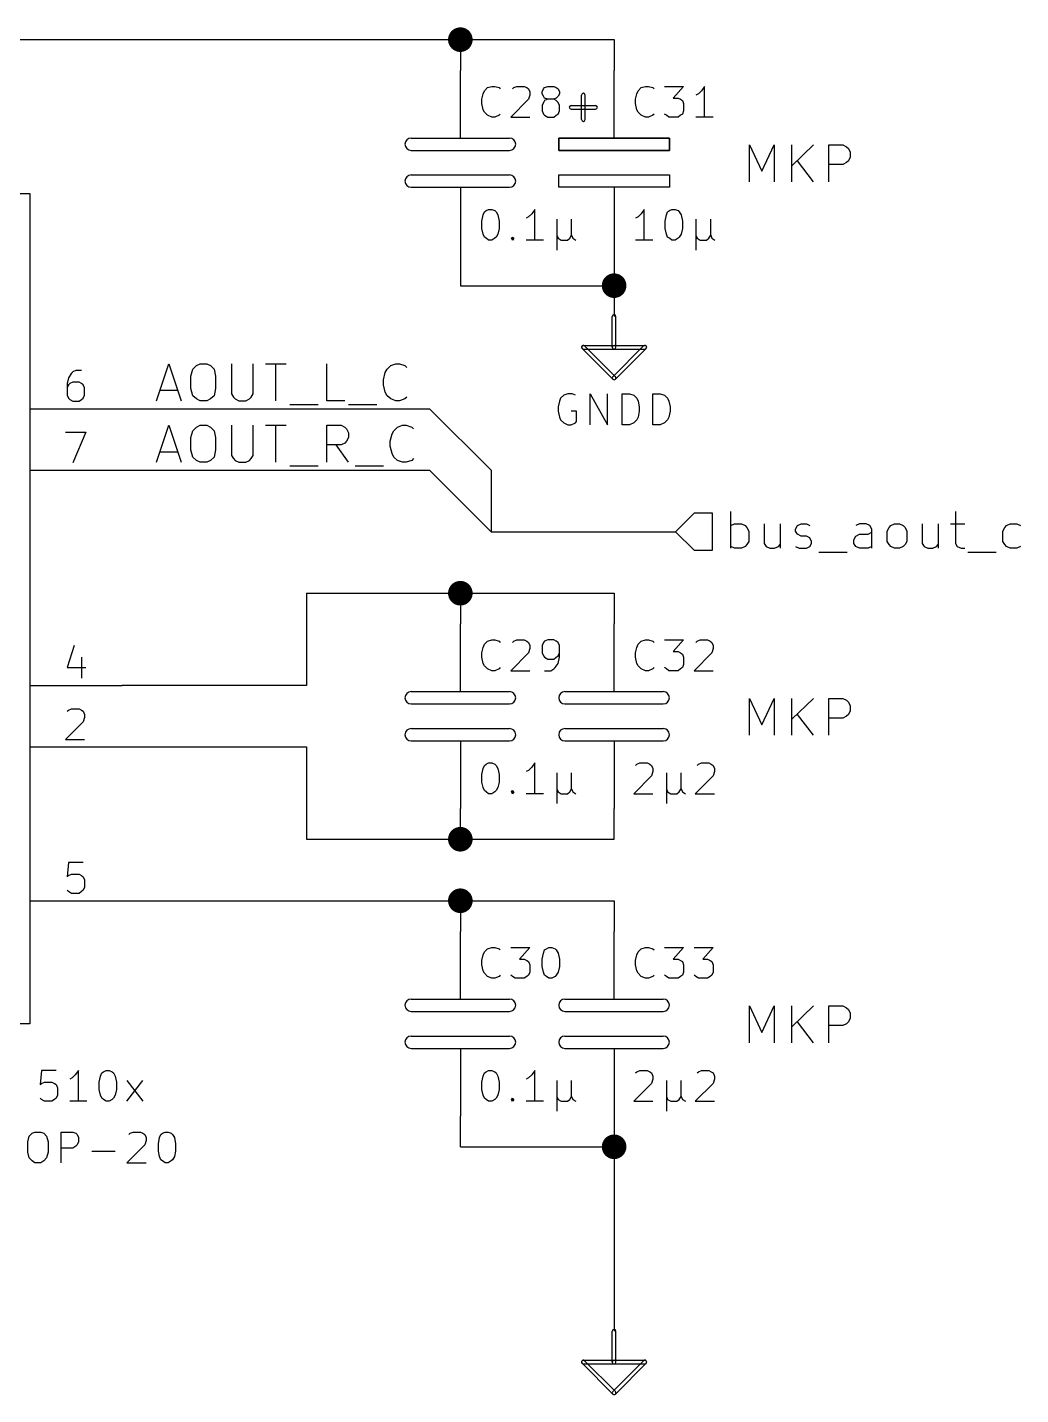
# Model space of a CAD drawing. Extents: x 10 to 287, y -200 to -10.
# Drawn here: x 101.5 to 142.5, y -133.4 to -77 of the extents above; entities that cross this region are included whole.
import ezdxf

# ---------------------------------------------------------------- set-up
doc = ezdxf.new("R2010")
doc.units = 0
doc.header["$MEASUREMENT"] = 0
doc.layers.add('BLACK', color=7, linetype='CONTINUOUS')
doc.layers.add('WHITE', color=7, linetype='CONTINUOUS')

msp = doc.modelspace()

# ---------------------------------------------------------------- linework, layer by layer
at = {"layer": 'Black'}
for p, q in [((93.98, -77.47), (125.73, -77.47)), ((119.38, -77.47), (119.38, -78.74)), ((125.73, -77.47), (125.73, -78.74)), ((119.38, -81.534), (119.38, -78.74)), ((125.73, -81.534), (125.73, -78.74)), ((124.384, -80.772), (124.384, -79.756)), ((124.536, -80.772), (124.536, -79.756)), ((123.952, -80.1878), (124.968, -80.1878)), ((123.952, -80.3402), (124.968, -80.3402)), ((117.348, -81.534), (121.412, -81.534)), ((123.444, -82.042), (123.444, -81.534)), ((123.444, -81.534), (123.444, -82.042)), ((128.016, -81.534), (123.444, -81.534)), ((123.444, -81.534), (128.016, -81.534)), ((128.016, -81.534), (128.016, -82.042)), ((128.016, -82.042), (128.016, -81.534)), ((131.318, -83.3374), (131.318, -81.8134)), ((131.318, -81.8134), (131.826, -82.9056)), ((131.826, -82.9056), (132.334, -81.8134)), ((132.334, -81.8134), (132.334, -83.3374)), ((133.071, -83.3374), (133.071, -81.8134)), ((133.96, -81.8134), (133.071, -82.677)), ((134.595, -83.3374), (134.595, -81.8134)), ((134.595, -81.8134), (135.179, -81.8134)), ((135.179, -81.8134), (135.331, -81.8896)), ((117.348, -82.042), (121.412, -82.042)), ((123.444, -82.042), (128.016, -82.042)), ((128.016, -82.042), (123.444, -82.042)), ((135.331, -81.8896), (135.407, -81.9658)), ((135.407, -81.9658), (135.484, -82.1182)), ((135.484, -82.3214), (135.407, -82.4738)), ((135.484, -82.1182), (135.484, -82.3214)), ((133.96, -83.3374), (133.299, -82.4738)), ((135.179, -82.6262), (134.595, -82.6262)), ((135.331, -82.55), (135.179, -82.6262)), ((135.407, -82.4738), (135.331, -82.55)), ((117.348, -83.058), (121.412, -83.058)), ((117.348, -83.566), (121.412, -83.566)), ((119.38, -83.566), (119.38, -86.36)), ((123.444, -83.566), (123.444, -83.058)), ((123.444, -83.058), (128.016, -83.058)), ((128.016, -83.566), (123.444, -83.566)), ((125.73, -83.566), (125.73, -86.36)), ((128.016, -83.058), (128.016, -83.566)), ((73.66, -83.82), (101.6, -83.82)), ((101.6, -83.82), (101.6, -118.11)), ((120.32, -84.709), (120.371, -84.582)), ((120.371, -84.582), (120.447, -84.5312)), ((120.447, -84.5312), (120.548, -84.4804)), ((120.548, -84.4804), (120.675, -84.4804)), ((120.675, -84.4804), (120.802, -84.5312)), ((120.802, -84.5312), (120.853, -84.582)), ((120.853, -84.582), (120.929, -84.709)), ((122.326, -84.6582), (122.199, -84.7852)), ((122.453, -84.4804), (122.326, -84.6582)), ((122.453, -85.7504), (122.453, -84.4804)), ((126.848, -84.6582), (126.721, -84.7852)), ((126.975, -84.4804), (126.848, -84.6582)), ((126.975, -85.7504), (126.975, -84.4804)), ((127.889, -84.709), (127.94, -84.582)), ((127.94, -84.582), (128.016, -84.5312)), ((128.016, -84.5312), (128.118, -84.4804)), ((128.118, -84.4804), (128.245, -84.4804)), ((128.245, -84.4804), (128.372, -84.5312)), ((128.372, -84.5312), (128.422, -84.582)), ((128.422, -84.582), (128.499, -84.709)), ((120.269, -84.963), (120.32, -84.709)), ((120.269, -85.2678), (120.269, -84.963)), ((120.929, -84.709), (120.98, -84.963)), ((120.98, -84.963), (120.98, -85.2678)), ((122.199, -84.7852), (122.098, -84.836)), ((123.368, -84.8868), (123.368, -86.1568)), ((123.977, -85.5472), (123.977, -84.8868)), ((126.721, -84.7852), (126.619, -84.836)), ((127.838, -84.963), (127.889, -84.709)), ((127.838, -85.2678), (127.838, -84.963)), ((128.499, -84.709), (128.549, -84.963)), ((128.549, -84.963), (128.549, -85.2678)), ((129.108, -84.8868), (129.108, -86.1568)), ((129.718, -85.5472), (129.718, -84.8868)), ((120.32, -85.4964), (120.269, -85.2678)), ((120.371, -85.6234), (120.32, -85.4964)), ((120.447, -85.6742), (120.371, -85.6234)), ((120.548, -85.7504), (120.447, -85.6742)), ((120.675, -85.7504), (120.548, -85.7504)), ((120.802, -85.6742), (120.675, -85.7504)), ((120.853, -85.6234), (120.802, -85.6742)), ((120.929, -85.4964), (120.853, -85.6234)), ((120.98, -85.2678), (120.929, -85.4964)), ((121.488, -85.6742), (121.539, -85.6234)), ((121.539, -85.7504), (121.488, -85.6742)), ((121.539, -85.6234), (121.59, -85.6742)), ((121.539, -85.6234), (121.539, -85.7504)), ((121.59, -85.6742), (121.539, -85.7504)), ((122.809, -85.7504), (122.098, -85.7504)), ((123.368, -85.5472), (123.419, -85.6742)), ((123.419, -85.6742), (123.546, -85.7504)), ((123.546, -85.7504), (123.8, -85.7504)), ((123.8, -85.7504), (123.901, -85.6742)), ((123.901, -85.6742), (123.977, -85.5472)), ((123.977, -85.5472), (124.028, -85.6742)), ((124.028, -85.6742), (124.155, -85.7504)), ((127.33, -85.7504), (126.619, -85.7504)), ((127.889, -85.4964), (127.838, -85.2678)), ((127.94, -85.6234), (127.889, -85.4964)), ((128.016, -85.6742), (127.94, -85.6234)), ((128.118, -85.7504), (128.016, -85.6742)), ((128.245, -85.7504), (128.118, -85.7504)), ((128.372, -85.6742), (128.245, -85.7504)), ((128.422, -85.6234), (128.372, -85.6742)), ((128.499, -85.4964), (128.422, -85.6234)), ((128.549, -85.2678), (128.499, -85.4964)), ((129.108, -85.5472), (129.159, -85.6742)), ((129.159, -85.6742), (129.286, -85.7504)), ((129.286, -85.7504), (129.54, -85.7504)), ((129.54, -85.7504), (129.642, -85.6742)), ((129.642, -85.6742), (129.718, -85.5472)), ((129.718, -85.5472), (129.769, -85.6742)), ((129.769, -85.6742), (129.896, -85.7504)), ((119.38, -86.36), (119.38, -87.63)), ((125.73, -86.36), (125.73, -88.9)), ((119.38, -87.63), (125.73, -87.63)), ((125.654, -90.17), (125.654, -88.9)), ((125.806, -90.17), (125.806, -88.9)), ((125.679, -91.4908), (124.409, -90.2208)), ((124.46, -90.0938), (125.73, -90.0938)), ((124.46, -90.2462), (125.73, -90.2462)), ((125.781, -91.3892), (124.511, -90.1192)), ((126.949, -90.1192), (125.679, -91.3892)), ((125.73, -90.0938), (127, -90.0938)), ((125.73, -90.2462), (127, -90.2462)), ((127.051, -90.2208), (125.781, -91.4908)), ((103.2, -91.44), (103.149, -91.6686)), ((103.327, -91.2368), (103.2, -91.44)), ((103.378, -91.186), (103.327, -91.2368)), ((103.505, -91.1352), (103.378, -91.186)), ((103.734, -91.1352), (103.505, -91.1352)), ((103.149, -91.6686), (103.149, -92.1512)), ((103.2, -91.7194), (103.149, -91.8464)), ((103.251, -91.6686), (103.2, -91.7194)), ((103.378, -91.6178), (103.251, -91.6686)), ((103.632, -91.6178), (103.378, -91.6178)), ((103.734, -91.6686), (103.632, -91.6178)), ((103.81, -91.7194), (103.734, -91.6686)), ((103.861, -91.8464), (103.81, -91.7194)), ((103.861, -92.1512), (103.861, -91.8464)), ((103.149, -92.1512), (103.2, -92.2782)), ((103.2, -92.2782), (103.251, -92.329)), ((103.251, -92.329), (103.378, -92.4052)), ((103.378, -92.4052), (103.632, -92.4052)), ((103.632, -92.4052), (103.734, -92.329)), ((103.734, -92.329), (103.81, -92.2782)), ((103.81, -92.2782), (103.861, -92.1512)), ((123.469, -92.4052), (123.419, -92.6338)), ((123.52, -92.2782), (123.469, -92.4052)), ((123.647, -92.1512), (123.52, -92.2782)), ((123.825, -92.1004), (123.647, -92.1512)), ((124.003, -92.1004), (123.825, -92.1004)), ((124.13, -92.1512), (124.003, -92.1004)), ((124.739, -93.3704), (124.739, -92.1004)), ((124.739, -92.1004), (125.451, -93.3704)), ((125.451, -93.3704), (125.451, -92.1004)), ((126.06, -93.3704), (126.06, -92.1004)), ((126.06, -92.1004), (126.365, -92.1004)), ((126.365, -92.1004), (126.543, -92.1512)), ((126.543, -92.1512), (126.67, -92.2782)), ((126.67, -92.2782), (126.721, -92.4052)), ((126.721, -92.4052), (126.771, -92.6338)), ((127.33, -93.3704), (127.33, -92.1004)), ((127.33, -92.1004), (127.635, -92.1004)), ((127.635, -92.1004), (127.813, -92.1512)), ((127.813, -92.1512), (127.94, -92.2782)), ((127.94, -92.2782), (127.991, -92.4052)), ((127.991, -92.4052), (128.041, -92.6338)), ((101.6, -92.71), (105.41, -92.71)), ((105.41, -92.71), (118.11, -92.71)), ((118.11, -92.71), (120.65, -95.25)), ((123.419, -92.6338), (123.419, -92.8116)), ((123.419, -92.8116), (123.469, -93.0656)), ((123.469, -93.0656), (123.52, -93.1672)), ((124.181, -92.8116), (123.952, -92.8116)), ((124.181, -93.2434), (124.181, -92.8116)), ((126.721, -93.0656), (126.67, -93.1672)), ((126.771, -92.8116), (126.721, -93.0656)), ((126.771, -92.6338), (126.771, -92.8116)), ((127.991, -93.0656), (127.94, -93.1672)), ((128.041, -92.8116), (127.991, -93.0656)), ((128.041, -92.6338), (128.041, -92.8116)), ((103.073, -93.6752), (103.911, -93.6752)), ((103.911, -93.6752), (103.378, -94.9452)), ((123.52, -93.1672), (123.647, -93.2942)), ((123.647, -93.2942), (123.825, -93.3704)), ((123.825, -93.3704), (123.952, -93.3704)), ((123.952, -93.3704), (124.13, -93.2942)), ((124.13, -93.2942), (124.181, -93.2434)), ((126.365, -93.3704), (126.06, -93.3704)), ((126.543, -93.2942), (126.365, -93.3704)), ((126.67, -93.1672), (126.543, -93.2942)), ((127.635, -93.3704), (127.33, -93.3704)), ((127.813, -93.2942), (127.635, -93.3704)), ((127.94, -93.1672), (127.813, -93.2942)), ((101.6, -95.25), (105.41, -95.25)), ((105.41, -95.25), (118.11, -95.25)), ((118.11, -95.25), (120.65, -97.79)), ((120.65, -95.25), (120.65, -97.79)), ((129.032, -97.028), (128.27, -97.79)), ((129.794, -97.028), (129.032, -97.028)), ((129.794, -98.552), (129.794, -97.028)), ((130.556, -98.4758), (130.556, -96.9518)), ((139.827, -96.9518), (139.827, -98.2726)), ((130.556, -97.536), (130.708, -97.4598)), ((130.708, -97.4598), (130.988, -97.4598)), ((130.988, -97.4598), (131.14, -97.536)), ((131.14, -97.536), (131.216, -97.6122)), ((131.216, -97.6122), (131.293, -97.7646)), ((131.928, -97.4598), (131.928, -98.2726)), ((132.588, -97.4598), (132.588, -98.4758)), ((133.223, -97.6884), (133.299, -97.536)), ((133.299, -97.536), (133.452, -97.4598)), ((133.452, -97.4598), (133.68, -97.4598)), ((133.68, -97.4598), (133.807, -97.536)), ((135.865, -97.4598), (135.712, -97.536)), ((136.144, -97.4598), (135.865, -97.4598)), ((136.296, -97.536), (136.144, -97.4598)), ((136.373, -97.6884), (136.296, -97.536)), ((137.008, -97.7646), (137.084, -97.6122)), ((137.084, -97.6122), (137.16, -97.536)), ((137.16, -97.536), (137.312, -97.4598)), ((137.312, -97.4598), (137.516, -97.4598)), ((137.516, -97.4598), (137.668, -97.536)), ((137.668, -97.536), (137.744, -97.6122)), ((137.744, -97.6122), (137.82, -97.7646)), ((138.455, -97.4598), (138.455, -98.2726)), ((139.116, -97.4598), (139.116, -98.4758)), ((139.624, -97.4598), (140.208, -97.4598)), ((141.783, -97.7646), (141.859, -97.6122)), ((141.859, -97.6122), (141.935, -97.536)), ((141.935, -97.536), (142.088, -97.4598)), ((142.088, -97.4598), (142.367, -97.4598)), ((142.367, -97.4598), (142.519, -97.536)), ((120.65, -97.79), (128.27, -97.79)), ((128.27, -97.79), (129.032, -98.552)), ((131.293, -98.1964), (131.216, -98.3234)), ((131.293, -97.7646), (131.293, -98.1964)), ((133.223, -97.7646), (133.223, -97.6884)), ((133.299, -97.8916), (133.223, -97.7646)), ((133.452, -97.9678), (133.299, -97.8916)), ((133.68, -97.9678), (133.452, -97.9678)), ((133.807, -98.044), (133.68, -97.9678)), ((133.883, -98.1964), (133.807, -98.044)), ((133.883, -98.2726), (133.883, -98.1964)), ((135.636, -98.1202), (135.712, -97.9678)), ((135.636, -98.2726), (135.636, -98.1202)), ((135.712, -97.9678), (135.865, -97.8916)), ((135.865, -97.8916), (136.22, -97.8916)), ((136.22, -97.8916), (136.373, -97.8154)), ((136.373, -98.4758), (136.373, -97.6884)), ((137.008, -98.1964), (137.008, -97.7646)), ((137.084, -98.3234), (137.008, -98.1964)), ((137.82, -98.1964), (137.744, -98.3234)), ((137.82, -97.7646), (137.82, -98.1964)), ((141.783, -98.1964), (141.783, -97.7646)), ((141.859, -98.3234), (141.783, -98.1964)), ((129.032, -98.552), (129.794, -98.552)), ((130.708, -98.4758), (130.556, -98.3996)), ((130.988, -98.4758), (130.708, -98.4758)), ((131.14, -98.3996), (130.988, -98.4758)), ((131.216, -98.3234), (131.14, -98.3996)), ((131.928, -98.2726), (132.004, -98.3996)), ((132.004, -98.3996), (132.156, -98.4758)), ((132.156, -98.4758), (132.359, -98.4758)), ((132.359, -98.4758), (132.512, -98.3996)), ((132.512, -98.3996), (132.588, -98.3234)), ((133.223, -98.3996), (133.375, -98.4758)), ((133.375, -98.4758), (133.68, -98.4758)), ((133.68, -98.4758), (133.807, -98.3996)), ((133.807, -98.3996), (133.883, -98.2726)), ((134.188, -98.6282), (135.357, -98.6282)), ((135.712, -98.3996), (135.636, -98.2726)), ((135.865, -98.4758), (135.712, -98.3996)), ((136.22, -98.4758), (135.865, -98.4758)), ((136.373, -98.3996), (136.22, -98.4758)), ((137.16, -98.3996), (137.084, -98.3234)), ((137.312, -98.4758), (137.16, -98.3996)), ((137.516, -98.4758), (137.312, -98.4758)), ((137.668, -98.3996), (137.516, -98.4758)), ((137.744, -98.3234), (137.668, -98.3996)), ((138.455, -98.2726), (138.532, -98.3996)), ((138.532, -98.3996), (138.684, -98.4758)), ((138.684, -98.4758), (138.887, -98.4758)), ((138.887, -98.4758), (139.04, -98.3996)), ((139.04, -98.3996), (139.116, -98.3234)), ((139.827, -98.2726), (139.903, -98.3996)), ((139.903, -98.3996), (140.056, -98.4758)), ((140.056, -98.4758), (140.208, -98.4758)), ((140.335, -98.6282), (141.503, -98.6282)), ((141.935, -98.3996), (141.859, -98.3234)), ((142.088, -98.4758), (141.935, -98.3996)), ((142.367, -98.4758), (142.088, -98.4758)), ((142.519, -98.3996), (142.367, -98.4758)), ((113.03, -100.33), (113.03, -104.14)), ((113.03, -100.33), (125.73, -100.33)), ((119.38, -100.33), (119.38, -101.6)), ((125.73, -100.33), (125.73, -101.6)), ((119.38, -104.394), (119.38, -101.6)), ((125.73, -104.394), (125.73, -101.6)), ((103.429, -102.489), (103.149, -103.403)), ((103.734, -102.972), (103.734, -103.835)), ((103.149, -103.403), (103.911, -103.403)), ((101.6, -104.14), (105.41, -104.14)), ((113.03, -104.14), (105.41, -104.14)), ((117.348, -104.394), (121.412, -104.394)), ((123.698, -104.394), (127.762, -104.394)), ((117.348, -104.902), (121.412, -104.902)), ((123.698, -104.902), (127.762, -104.902)), ((131.318, -106.197), (131.318, -104.673)), ((131.318, -104.673), (131.826, -105.766)), ((131.826, -105.766), (132.334, -104.673)), ((132.334, -104.673), (132.334, -106.197)), ((133.071, -106.197), (133.071, -104.673)), ((133.96, -104.673), (133.071, -105.537)), ((134.595, -106.197), (134.595, -104.673)), ((134.595, -104.673), (135.179, -104.673)), ((135.179, -104.673), (135.331, -104.75)), ((135.331, -104.75), (135.407, -104.826)), ((135.407, -104.826), (135.484, -104.978)), ((135.484, -104.978), (135.484, -105.181)), ((103.149, -105.207), (103.2, -105.156)), ((103.2, -105.156), (103.327, -105.105)), ((103.327, -105.105), (103.632, -105.105)), ((103.632, -105.105), (103.734, -105.156)), ((103.734, -105.156), (103.81, -105.207)), ((103.81, -105.207), (103.861, -105.334)), ((103.861, -105.461), (103.81, -105.639)), ((103.861, -105.334), (103.861, -105.461)), ((133.96, -106.197), (133.299, -105.334)), ((135.179, -105.486), (134.595, -105.486)), ((135.331, -105.41), (135.179, -105.486)), ((135.407, -105.334), (135.331, -105.41)), ((135.484, -105.181), (135.407, -105.334)), ((103.81, -105.639), (103.073, -106.375)), ((117.348, -105.918), (121.412, -105.918)), ((123.698, -105.918), (127.762, -105.918)), ((101.6, -106.68), (105.41, -106.68)), ((103.073, -106.375), (103.861, -106.375)), ((105.41, -106.68), (113.03, -106.68)), ((113.03, -106.68), (113.03, -110.49)), ((117.348, -106.426), (121.412, -106.426)), ((119.38, -106.426), (119.38, -109.22)), ((123.698, -106.426), (127.762, -106.426)), ((125.73, -106.426), (125.73, -109.22)), ((120.269, -107.823), (120.32, -107.569)), ((120.269, -108.128), (120.269, -107.823)), ((120.32, -107.569), (120.371, -107.442)), ((120.371, -107.442), (120.447, -107.391)), ((120.447, -107.391), (120.548, -107.34)), ((120.548, -107.34), (120.675, -107.34)), ((120.675, -107.34), (120.802, -107.391)), ((120.802, -107.391), (120.853, -107.442)), ((120.853, -107.442), (120.929, -107.569)), ((120.929, -107.569), (120.98, -107.823)), ((120.98, -107.823), (120.98, -108.128)), ((122.199, -107.645), (122.098, -107.696)), ((122.326, -107.518), (122.199, -107.645)), ((122.453, -107.34), (122.326, -107.518)), ((122.453, -108.61), (122.453, -107.34)), ((123.368, -107.747), (123.368, -109.017)), ((123.977, -108.407), (123.977, -107.747)), ((126.619, -107.442), (126.67, -107.391)), ((126.67, -107.391), (126.797, -107.34)), ((126.797, -107.34), (127.102, -107.34)), ((127.102, -107.34), (127.203, -107.391)), ((127.203, -107.391), (127.279, -107.442)), ((127.279, -107.442), (127.33, -107.569)), ((127.33, -107.696), (127.279, -107.874)), ((127.33, -107.569), (127.33, -107.696)), ((127.889, -107.747), (127.889, -109.017)), ((128.499, -108.407), (128.499, -107.747)), ((129.159, -107.442), (129.21, -107.391)), ((129.21, -107.391), (129.337, -107.34)), ((129.337, -107.34), (129.642, -107.34)), ((129.642, -107.34), (129.743, -107.391)), ((129.743, -107.391), (129.819, -107.442)), ((129.819, -107.442), (129.87, -107.569)), ((129.87, -107.696), (129.819, -107.874)), ((129.87, -107.569), (129.87, -107.696)), ((120.32, -108.356), (120.269, -108.128)), ((120.371, -108.483), (120.32, -108.356)), ((120.929, -108.356), (120.853, -108.483)), ((120.98, -108.128), (120.929, -108.356)), ((123.368, -108.407), (123.419, -108.534)), ((123.901, -108.534), (123.977, -108.407)), ((123.977, -108.407), (124.028, -108.534)), ((127.279, -107.874), (126.543, -108.61)), ((127.889, -108.407), (127.94, -108.534)), ((128.422, -108.534), (128.499, -108.407)), ((128.499, -108.407), (128.549, -108.534)), ((129.819, -107.874), (129.083, -108.61)), ((120.447, -108.534), (120.371, -108.483)), ((120.548, -108.61), (120.447, -108.534)), ((120.675, -108.61), (120.548, -108.61)), ((120.802, -108.534), (120.675, -108.61)), ((120.853, -108.483), (120.802, -108.534)), ((121.488, -108.534), (121.539, -108.483)), ((121.539, -108.61), (121.488, -108.534)), ((121.539, -108.483), (121.59, -108.534)), ((121.539, -108.483), (121.539, -108.61)), ((121.59, -108.534), (121.539, -108.61)), ((122.809, -108.61), (122.098, -108.61)), ((123.419, -108.534), (123.546, -108.61)), ((123.546, -108.61), (123.8, -108.61)), ((123.8, -108.61), (123.901, -108.534)), ((124.028, -108.534), (124.155, -108.61)), ((126.543, -108.61), (127.33, -108.61)), ((127.94, -108.534), (128.067, -108.61)), ((128.067, -108.61), (128.321, -108.61)), ((128.321, -108.61), (128.422, -108.534)), ((128.549, -108.534), (128.676, -108.61)), ((129.083, -108.61), (129.87, -108.61)), ((119.38, -110.49), (119.38, -109.22)), ((125.73, -110.49), (125.73, -109.22)), ((113.03, -110.49), (125.73, -110.49)), ((103.2, -111.455), (103.149, -112.039)), ((103.81, -111.455), (103.2, -111.455)), ((103.149, -112.039), (103.2, -111.989)), ((103.2, -111.989), (103.327, -111.938)), ((103.327, -111.938), (103.632, -111.938)), ((103.632, -111.938), (103.734, -111.989)), ((103.734, -111.989), (103.81, -112.039)), ((103.81, -112.039), (103.861, -112.166)), ((103.861, -112.166), (103.861, -112.471)), ((103.2, -112.649), (103.149, -112.598)), ((103.327, -112.725), (103.2, -112.649)), ((103.632, -112.725), (103.327, -112.725)), ((103.734, -112.649), (103.632, -112.725)), ((103.81, -112.598), (103.734, -112.649)), ((103.861, -112.471), (103.81, -112.598)), ((101.6, -113.03), (105.41, -113.03)), ((105.41, -113.03), (125.73, -113.03)), ((119.38, -113.03), (119.38, -114.3)), ((125.73, -113.03), (125.73, -114.3)), ((119.38, -117.094), (119.38, -114.3)), ((125.73, -117.094), (125.73, -114.3)), ((117.348, -117.094), (121.412, -117.094)), ((123.698, -117.094), (127.762, -117.094)), ((131.318, -118.897), (131.318, -117.373)), ((131.318, -117.373), (131.826, -118.466)), ((131.826, -118.466), (132.334, -117.373)), ((132.334, -117.373), (132.334, -118.897)), ((133.071, -118.897), (133.071, -117.373)), ((133.96, -117.373), (133.071, -118.237)), ((134.595, -118.897), (134.595, -117.373)), ((134.595, -117.373), (135.179, -117.373)), ((135.179, -117.373), (135.331, -117.45)), ((117.348, -117.602), (121.412, -117.602)), ((123.698, -117.602), (127.762, -117.602)), ((135.331, -117.45), (135.407, -117.526)), ((135.407, -117.526), (135.484, -117.678)), ((135.484, -117.881), (135.407, -118.034)), ((135.484, -117.678), (135.484, -117.881)), ((101.6, -118.11), (73.66, -118.11)), ((133.96, -118.897), (133.299, -118.034)), ((135.179, -118.186), (134.595, -118.186)), ((135.331, -118.11), (135.179, -118.186)), ((135.407, -118.034), (135.331, -118.11)), ((117.348, -118.618), (121.412, -118.618)), ((117.348, -119.126), (121.412, -119.126)), ((119.38, -119.126), (119.38, -121.92)), ((123.698, -118.618), (127.762, -118.618)), ((123.698, -119.126), (127.762, -119.126)), ((125.73, -119.126), (125.73, -121.92)), ((102.083, -120.04), (102.032, -120.625)), ((102.692, -120.04), (102.083, -120.04)), ((103.48, -120.218), (103.353, -120.345)), ((103.607, -120.04), (103.48, -120.218)), ((103.607, -121.31), (103.607, -120.04)), ((104.521, -120.269), (104.572, -120.142)), ((104.572, -120.142), (104.648, -120.091)), ((104.648, -120.091), (104.75, -120.04)), ((104.75, -120.04), (104.877, -120.04)), ((104.877, -120.04), (105.004, -120.091)), ((105.004, -120.091), (105.054, -120.142)), ((105.054, -120.142), (105.131, -120.269)), ((120.32, -120.269), (120.371, -120.142)), ((120.371, -120.142), (120.447, -120.091)), ((120.447, -120.091), (120.548, -120.04)), ((120.548, -120.04), (120.675, -120.04)), ((120.675, -120.04), (120.802, -120.091)), ((120.802, -120.091), (120.853, -120.142)), ((120.853, -120.142), (120.929, -120.269)), ((122.326, -120.218), (122.199, -120.345)), ((122.453, -120.04), (122.326, -120.218)), ((122.453, -121.31), (122.453, -120.04)), ((126.619, -120.142), (126.67, -120.091)), ((126.67, -120.091), (126.797, -120.04)), ((126.797, -120.04), (127.102, -120.04)), ((127.102, -120.04), (127.203, -120.091)), ((127.203, -120.091), (127.279, -120.142)), ((127.279, -120.142), (127.33, -120.269)), ((129.159, -120.142), (129.21, -120.091)), ((129.21, -120.091), (129.337, -120.04)), ((129.337, -120.04), (129.642, -120.04)), ((129.642, -120.04), (129.743, -120.091)), ((129.743, -120.091), (129.819, -120.142)), ((129.819, -120.142), (129.87, -120.269)), ((102.032, -120.625), (102.083, -120.574)), ((102.083, -120.574), (102.21, -120.523)), ((102.21, -120.523), (102.514, -120.523)), ((102.514, -120.523), (102.616, -120.574)), ((102.616, -120.574), (102.692, -120.625)), ((102.692, -120.625), (102.743, -120.752)), ((102.743, -120.752), (102.743, -121.056)), ((103.353, -120.345), (103.251, -120.396)), ((104.47, -120.523), (104.521, -120.269)), ((104.47, -120.828), (104.47, -120.523)), ((104.521, -121.056), (104.47, -120.828)), ((105.131, -120.269), (105.181, -120.523)), ((105.181, -120.828), (105.131, -121.056)), ((105.181, -120.523), (105.181, -120.828)), ((105.613, -121.31), (106.274, -120.447)), ((105.613, -120.447), (106.274, -121.31)), ((120.269, -120.523), (120.32, -120.269)), ((120.269, -120.828), (120.269, -120.523)), ((120.32, -121.056), (120.269, -120.828)), ((120.929, -120.269), (120.98, -120.523)), ((120.98, -120.828), (120.929, -121.056)), ((120.98, -120.523), (120.98, -120.828)), ((122.199, -120.345), (122.098, -120.396)), ((123.368, -120.447), (123.368, -121.717)), ((123.977, -121.107), (123.977, -120.447)), ((127.279, -120.574), (126.543, -121.31)), ((127.33, -120.396), (127.279, -120.574)), ((127.33, -120.269), (127.33, -120.396)), ((127.889, -120.447), (127.889, -121.717)), ((128.499, -121.107), (128.499, -120.447)), ((129.819, -120.574), (129.083, -121.31)), ((129.87, -120.396), (129.819, -120.574)), ((129.87, -120.269), (129.87, -120.396)), ((102.083, -121.234), (102.032, -121.183)), ((102.21, -121.31), (102.083, -121.234)), ((102.514, -121.31), (102.21, -121.31)), ((102.616, -121.234), (102.514, -121.31)), ((102.692, -121.183), (102.616, -121.234)), ((102.743, -121.056), (102.692, -121.183)), ((103.962, -121.31), (103.251, -121.31)), ((104.572, -121.183), (104.521, -121.056)), ((104.648, -121.234), (104.572, -121.183)), ((104.75, -121.31), (104.648, -121.234)), ((104.877, -121.31), (104.75, -121.31)), ((105.004, -121.234), (104.877, -121.31)), ((105.054, -121.183), (105.004, -121.234)), ((105.131, -121.056), (105.054, -121.183)), ((120.371, -121.183), (120.32, -121.056)), ((120.447, -121.234), (120.371, -121.183)), ((120.548, -121.31), (120.447, -121.234)), ((120.675, -121.31), (120.548, -121.31)), ((120.802, -121.234), (120.675, -121.31)), ((120.853, -121.183), (120.802, -121.234)), ((120.929, -121.056), (120.853, -121.183)), ((121.488, -121.234), (121.539, -121.183)), ((121.539, -121.31), (121.488, -121.234)), ((121.539, -121.183), (121.59, -121.234)), ((121.539, -121.183), (121.539, -121.31)), ((121.59, -121.234), (121.539, -121.31)), ((122.809, -121.31), (122.098, -121.31)), ((123.368, -121.107), (123.419, -121.234)), ((123.419, -121.234), (123.546, -121.31)), ((123.546, -121.31), (123.8, -121.31)), ((123.8, -121.31), (123.901, -121.234)), ((123.901, -121.234), (123.977, -121.107)), ((123.977, -121.107), (124.028, -121.234)), ((124.028, -121.234), (124.155, -121.31)), ((126.543, -121.31), (127.33, -121.31)), ((127.889, -121.107), (127.94, -121.234)), ((127.94, -121.234), (128.067, -121.31)), ((128.067, -121.31), (128.321, -121.31)), ((128.321, -121.31), (128.422, -121.234)), ((128.422, -121.234), (128.499, -121.107)), ((128.499, -121.107), (128.549, -121.234)), ((128.549, -121.234), (128.676, -121.31)), ((129.083, -121.31), (129.87, -121.31)), ((119.38, -123.19), (119.38, -121.92)), ((125.73, -121.92), (125.73, -130.81)), ((101.524, -122.987), (101.575, -122.758)), ((101.524, -123.419), (101.524, -122.987)), ((101.575, -122.758), (101.702, -122.631)), ((101.702, -122.631), (101.803, -122.58)), ((101.803, -122.58), (102.057, -122.58)), ((102.057, -122.58), (102.184, -122.631)), ((102.184, -122.631), (102.286, -122.758)), ((102.286, -122.758), (102.362, -122.987)), ((102.362, -122.987), (102.362, -123.419)), ((102.895, -123.85), (102.895, -122.58)), ((102.895, -122.58), (103.378, -122.58)), ((103.378, -122.58), (103.505, -122.631)), ((103.505, -122.631), (103.556, -122.682)), ((103.556, -122.682), (103.607, -122.809)), ((103.607, -122.987), (103.556, -123.114)), ((103.607, -122.809), (103.607, -122.987)), ((105.689, -122.682), (105.74, -122.631)), ((105.74, -122.631), (105.867, -122.58)), ((105.867, -122.58), (106.172, -122.58)), ((106.172, -122.58), (106.274, -122.631)), ((106.274, -122.631), (106.35, -122.682)), ((106.35, -122.682), (106.401, -122.809)), ((106.401, -122.936), (106.35, -123.114)), ((106.401, -122.809), (106.401, -122.936)), ((106.909, -123.063), (106.959, -122.809)), ((106.909, -123.368), (106.909, -123.063)), ((106.959, -122.809), (107.01, -122.682)), ((107.01, -122.682), (107.086, -122.631)), ((107.086, -122.631), (107.188, -122.58)), ((107.188, -122.58), (107.315, -122.58)), ((107.315, -122.58), (107.442, -122.631)), ((107.442, -122.631), (107.493, -122.682)), ((107.493, -122.682), (107.569, -122.809)), ((107.569, -122.809), (107.62, -123.063)), ((107.62, -123.063), (107.62, -123.368)), ((101.575, -123.647), (101.524, -123.419)), ((101.702, -123.774), (101.575, -123.647)), ((102.286, -123.647), (102.184, -123.774)), ((102.362, -123.419), (102.286, -123.647)), ((103.378, -123.241), (102.895, -123.241)), ((103.505, -123.165), (103.378, -123.241)), ((103.556, -123.114), (103.505, -123.165)), ((104.165, -123.368), (105.131, -123.368)), ((106.35, -123.114), (105.613, -123.85)), ((106.959, -123.596), (106.909, -123.368)), ((107.01, -123.723), (106.959, -123.596)), ((107.569, -123.596), (107.493, -123.723)), ((107.62, -123.368), (107.569, -123.596)), ((119.38, -123.19), (125.73, -123.19)), ((101.803, -123.85), (101.702, -123.774)), ((102.057, -123.85), (101.803, -123.85)), ((102.184, -123.774), (102.057, -123.85)), ((105.613, -123.85), (106.401, -123.85)), ((107.086, -123.774), (107.01, -123.723)), ((107.188, -123.85), (107.086, -123.774)), ((107.315, -123.85), (107.188, -123.85)), ((107.442, -123.774), (107.315, -123.85)), ((107.493, -123.723), (107.442, -123.774)), ((125.654, -132.08), (125.654, -130.81)), ((125.806, -132.08), (125.806, -130.81)), ((124.46, -132.004), (125.73, -132.004)), ((125.781, -133.299), (124.511, -132.029)), ((126.949, -132.029), (125.679, -133.299)), ((125.73, -132.004), (127, -132.004)), ((125.679, -133.401), (124.409, -132.131)), ((124.46, -132.156), (125.73, -132.156)), ((125.73, -132.156), (127, -132.156)), ((127.051, -132.131), (125.781, -133.401))]:
    msp.add_line(p, q, dxfattribs=at)
at = {"layer": 'Black', "const_width": 0.508}
for points in [[(119.126, -77.47, 1), (119.634, -77.47, 1)], [(125.476, -87.63, 1), (125.984, -87.63, 1)], [(119.126, -100.33, 1), (119.634, -100.33, 1)], [(119.126, -110.49, 1), (119.634, -110.49, 1)], [(119.126, -113.03, 1), (119.634, -113.03, 1)], [(125.476, -123.19, 1), (125.984, -123.19, 1)]]:
    msp.add_lwpolyline(points, format="xyb", close=True, dxfattribs=at)
at = {"layer": 'Black'}
for centre, radius, start, end in [((124.46, -79.756), 0.0762, 360, 540), ((123.952, -80.264), 0.0762, 90, 270), ((124.968, -80.264), 0.0762, 270, 450), ((124.46, -80.772), 0.0762, 180, 360), ((117.348, -81.788), 0.254, 90, 270), ((121.412, -81.788), 0.254, 270, 450), ((117.348, -83.312), 0.254, 90, 270), ((121.412, -83.312), 0.254, 270, 450), ((125.73, -88.9), 0.0762, 360, 540), ((124.46, -90.17), 0.0762, 405, 585), ((124.46, -90.17), 0.0762, 90, 270), ((125.73, -90.17), 0.0762, 90, 270), ((125.73, -90.17), 0.0762, 180, 360), ((125.73, -90.17), 0.0762, 270, 450), ((127, -90.17), 0.0762, 315, 495), ((127, -90.17), 0.0762, 270, 450), ((125.73, -91.44), 0.0762, 495, 675), ((125.73, -91.44), 0.0762, 225, 405), ((117.348, -104.648), 0.254, 90, 270), ((121.412, -104.648), 0.254, 270, 450), ((123.698, -104.648), 0.254, 90, 270), ((127.762, -104.648), 0.254, 270, 450), ((117.348, -106.172), 0.254, 90, 270), ((121.412, -106.172), 0.254, 270, 450), ((123.698, -106.172), 0.254, 90, 270), ((127.762, -106.172), 0.254, 270, 450), ((117.348, -117.348), 0.254, 90, 270), ((121.412, -117.348), 0.254, 270, 450), ((123.698, -117.348), 0.254, 90, 270), ((127.762, -117.348), 0.254, 270, 450), ((117.348, -118.872), 0.254, 90, 270), ((121.412, -118.872), 0.254, 270, 450), ((123.698, -118.872), 0.254, 90, 270), ((127.762, -118.872), 0.254, 270, 450), ((125.73, -130.81), 0.0762, 360, 540), ((124.46, -132.08), 0.0762, 405, 585), ((124.46, -132.08), 0.0762, 90, 270), ((125.73, -132.08), 0.0762, 90, 270), ((125.73, -132.08), 0.0762, 180, 360), ((125.73, -132.08), 0.0762, 270, 450), ((127, -132.08), 0.0762, 315, 495), ((127, -132.08), 0.0762, 270, 450), ((125.73, -133.35), 0.0762, 495, 675), ((125.73, -133.35), 0.0762, 225, 405)]:
    msp.add_arc(centre, radius, start, end, dxfattribs=at)
at = {"layer": 'White'}
for p, q in [((120.32, -79.7052), (120.371, -79.5782)), ((120.371, -79.5782), (120.498, -79.4512)), ((120.498, -79.4512), (120.675, -79.4004)), ((120.675, -79.4004), (120.802, -79.4004)), ((120.802, -79.4004), (120.98, -79.4512)), ((120.98, -79.4512), (121.031, -79.502)), ((121.539, -79.502), (121.59, -79.4512)), ((121.59, -79.4512), (121.717, -79.4004)), ((121.717, -79.4004), (122.022, -79.4004)), ((122.022, -79.4004), (122.123, -79.4512)), ((122.123, -79.4512), (122.199, -79.502)), ((122.199, -79.502), (122.25, -79.629)), ((122.758, -79.629), (122.809, -79.502)), ((122.809, -79.502), (122.86, -79.4512)), ((122.86, -79.4512), (122.987, -79.4004)), ((122.987, -79.4004), (123.241, -79.4004)), ((123.241, -79.4004), (123.342, -79.4512)), ((123.342, -79.4512), (123.419, -79.502)), ((123.419, -79.502), (123.469, -79.629)), ((126.67, -79.7052), (126.721, -79.5782)), ((126.721, -79.5782), (126.848, -79.4512)), ((126.848, -79.4512), (127.025, -79.4004)), ((127.025, -79.4004), (127.152, -79.4004)), ((127.152, -79.4004), (127.33, -79.4512)), ((127.33, -79.4512), (127.381, -79.502)), ((127.813, -79.4004), (128.6, -79.4004)), ((128.6, -79.4004), (128.168, -79.883)), ((129.337, -79.5782), (129.21, -79.7052)), ((129.464, -79.4004), (129.337, -79.5782)), ((129.464, -80.6704), (129.464, -79.4004)), ((120.269, -79.9338), (120.32, -79.7052)), ((120.269, -80.1116), (120.269, -79.9338)), ((120.32, -80.3656), (120.269, -80.1116)), ((122.199, -79.9338), (121.463, -80.6704)), ((122.25, -79.756), (122.199, -79.9338)), ((122.25, -79.629), (122.25, -79.756)), ((122.758, -79.7052), (122.758, -79.629)), ((122.809, -79.8068), (122.758, -79.7052)), ((122.809, -80.0608), (122.758, -80.1878)), ((122.86, -79.883), (122.809, -79.8068)), ((122.86, -79.9846), (122.809, -80.0608)), ((122.987, -79.9338), (122.86, -79.883)), ((122.987, -79.9338), (122.86, -79.9846)), ((123.241, -79.9338), (122.987, -79.9338)), ((123.342, -79.883), (123.241, -79.9338)), ((123.342, -79.9846), (123.241, -79.9338)), ((123.419, -79.8068), (123.342, -79.883)), ((123.419, -80.0608), (123.342, -79.9846)), ((123.469, -79.7052), (123.419, -79.8068)), ((123.469, -80.1878), (123.419, -80.0608)), ((123.469, -79.629), (123.469, -79.7052)), ((126.619, -79.9338), (126.67, -79.7052)), ((126.619, -80.1116), (126.619, -79.9338)), ((126.67, -80.3656), (126.619, -80.1116)), ((128.168, -79.883), (128.372, -79.883)), ((128.372, -79.883), (128.473, -79.9338)), ((128.473, -79.9338), (128.549, -79.9846)), ((128.549, -79.9846), (128.6, -80.1116)), ((128.6, -80.1116), (128.6, -80.4164)), ((129.21, -79.7052), (129.108, -79.756)), ((120.371, -80.4672), (120.32, -80.3656)), ((120.498, -80.5942), (120.371, -80.4672)), ((120.675, -80.6704), (120.498, -80.5942)), ((120.802, -80.6704), (120.675, -80.6704)), ((120.98, -80.5942), (120.802, -80.6704)), ((121.031, -80.5434), (120.98, -80.5942)), ((121.463, -80.6704), (122.25, -80.6704)), ((122.758, -80.1878), (122.758, -80.4164)), ((122.758, -80.4164), (122.809, -80.5434)), ((122.809, -80.5434), (122.86, -80.5942)), ((122.86, -80.5942), (122.987, -80.6704)), ((122.987, -80.6704), (123.241, -80.6704)), ((123.241, -80.6704), (123.342, -80.5942)), ((123.342, -80.5942), (123.419, -80.5434)), ((123.419, -80.5434), (123.469, -80.4164)), ((123.469, -80.4164), (123.469, -80.1878)), ((126.721, -80.4672), (126.67, -80.3656)), ((126.848, -80.5942), (126.721, -80.4672)), ((127.025, -80.6704), (126.848, -80.5942)), ((127.152, -80.6704), (127.025, -80.6704)), ((127.33, -80.5942), (127.152, -80.6704)), ((127.381, -80.5434), (127.33, -80.5942)), ((127.889, -80.5942), (127.813, -80.5434)), ((127.991, -80.6704), (127.889, -80.5942)), ((128.372, -80.6704), (127.991, -80.6704)), ((128.473, -80.5942), (128.372, -80.6704)), ((128.549, -80.5434), (128.473, -80.5942)), ((128.6, -80.4164), (128.549, -80.5434)), ((129.819, -80.6704), (129.108, -80.6704)), ((106.832, -92.3798), (107.34, -90.8558)), ((107.34, -90.8558), (107.848, -92.3798)), ((108.483, -90.932), (108.636, -90.8558)), ((108.636, -90.8558), (108.915, -90.8558)), ((108.915, -90.8558), (109.068, -90.932)), ((109.931, -90.8558), (109.931, -92.1004)), ((110.82, -92.1004), (110.82, -90.8558)), ((111.328, -90.8558), (112.192, -90.8558)), ((111.76, -92.3798), (111.76, -90.8558)), ((113.868, -92.3798), (113.868, -90.8558)), ((116.51, -90.932), (116.713, -90.8558)), ((116.713, -90.8558), (116.865, -90.8558)), ((116.865, -90.8558), (117.094, -90.932)), ((108.255, -91.3638), (108.331, -91.0844)), ((108.255, -91.8718), (108.255, -91.3638)), ((108.331, -91.0844), (108.483, -90.932)), ((109.068, -90.932), (109.22, -91.0844)), ((109.22, -91.0844), (109.271, -91.3638)), ((109.271, -91.3638), (109.271, -91.8718)), ((116.205, -91.5162), (116.281, -91.2114)), ((116.281, -91.2114), (116.357, -91.0844)), ((116.357, -91.0844), (116.51, -90.932)), ((117.094, -90.932), (117.17, -91.0082)), ((106.959, -91.948), (107.696, -91.948)), ((108.331, -92.1766), (108.255, -91.8718)), ((109.271, -91.8718), (109.22, -92.1766)), ((116.205, -91.7194), (116.205, -91.5162)), ((116.281, -92.0242), (116.205, -91.7194)), ((116.357, -92.1766), (116.281, -92.0242)), ((108.483, -92.3036), (108.331, -92.1766)), ((108.636, -92.3798), (108.483, -92.3036)), ((108.915, -92.3798), (108.636, -92.3798)), ((109.068, -92.3036), (108.915, -92.3798)), ((109.22, -92.1766), (109.068, -92.3036)), ((109.931, -92.1004), (110.007, -92.2274)), ((110.007, -92.2274), (110.084, -92.3036)), ((110.084, -92.3036), (110.236, -92.3798)), ((110.236, -92.3798), (110.515, -92.3798)), ((110.515, -92.3798), (110.668, -92.3036)), ((110.668, -92.3036), (110.744, -92.2274)), ((110.744, -92.2274), (110.82, -92.1004)), ((112.344, -92.5322), (113.513, -92.5322)), ((114.605, -92.3798), (113.868, -92.3798)), ((114.757, -92.5322), (115.926, -92.5322)), ((116.51, -92.3036), (116.357, -92.1766)), ((116.713, -92.3798), (116.51, -92.3036)), ((116.865, -92.3798), (116.713, -92.3798)), ((117.094, -92.3036), (116.865, -92.3798)), ((117.17, -92.2274), (117.094, -92.3036)), ((106.832, -94.9198), (107.34, -93.3958)), ((107.34, -93.3958), (107.848, -94.9198)), ((108.255, -93.9038), (108.331, -93.6244)), ((108.331, -93.6244), (108.483, -93.472)), ((108.483, -93.472), (108.636, -93.3958)), ((108.636, -93.3958), (108.915, -93.3958)), ((108.915, -93.3958), (109.068, -93.472)), ((109.068, -93.472), (109.22, -93.6244)), ((109.22, -93.6244), (109.271, -93.9038)), ((109.931, -93.3958), (109.931, -94.6404)), ((110.82, -94.6404), (110.82, -93.3958)), ((111.328, -93.3958), (112.192, -93.3958)), ((111.76, -94.9198), (111.76, -93.3958)), ((113.868, -94.9198), (113.868, -93.3958)), ((113.868, -93.3958), (114.452, -93.3958)), ((114.452, -93.3958), (114.605, -93.472)), ((114.605, -93.472), (114.681, -93.5482)), ((114.681, -93.5482), (114.757, -93.7006)), ((114.757, -93.7006), (114.757, -93.9038)), ((116.561, -93.7514), (116.637, -93.6244)), ((116.637, -93.6244), (116.789, -93.472)), ((116.789, -93.472), (116.992, -93.3958)), ((116.992, -93.3958), (117.145, -93.3958)), ((117.145, -93.3958), (117.373, -93.472)), ((117.373, -93.472), (117.45, -93.5482)), ((108.255, -94.4118), (108.255, -93.9038)), ((109.271, -93.9038), (109.271, -94.4118)), ((114.452, -94.2086), (113.868, -94.2086)), ((114.757, -94.9198), (114.249, -94.2086)), ((114.605, -94.1324), (114.452, -94.2086)), ((114.681, -94.0562), (114.605, -94.1324)), ((114.757, -93.9038), (114.681, -94.0562)), ((116.484, -94.0562), (116.561, -93.7514)), ((116.484, -94.2594), (116.484, -94.0562)), ((116.561, -94.5642), (116.484, -94.2594)), ((106.959, -94.488), (107.696, -94.488)), ((108.331, -94.7166), (108.255, -94.4118)), ((108.483, -94.8436), (108.331, -94.7166)), ((108.636, -94.9198), (108.483, -94.8436)), ((109.068, -94.8436), (108.915, -94.9198)), ((109.22, -94.7166), (109.068, -94.8436)), ((109.271, -94.4118), (109.22, -94.7166)), ((109.931, -94.6404), (110.007, -94.7674)), ((110.007, -94.7674), (110.084, -94.8436)), ((110.084, -94.8436), (110.236, -94.9198)), ((110.515, -94.9198), (110.668, -94.8436)), ((110.668, -94.8436), (110.744, -94.7674)), ((110.744, -94.7674), (110.82, -94.6404)), ((116.637, -94.7166), (116.561, -94.5642)), ((116.789, -94.8436), (116.637, -94.7166)), ((116.992, -94.9198), (116.789, -94.8436)), ((117.373, -94.8436), (117.145, -94.9198)), ((117.45, -94.7674), (117.373, -94.8436)), ((108.915, -94.9198), (108.636, -94.9198)), ((110.236, -94.9198), (110.515, -94.9198)), ((112.344, -95.0722), (113.513, -95.0722)), ((115.037, -95.0722), (116.205, -95.0722)), ((117.145, -94.9198), (116.992, -94.9198)), ((120.269, -102.794), (120.32, -102.565)), ((120.32, -102.565), (120.371, -102.438)), ((120.371, -102.438), (120.498, -102.311)), ((120.498, -102.311), (120.675, -102.26)), ((120.675, -102.26), (120.802, -102.26)), ((120.802, -102.26), (120.98, -102.311)), ((120.98, -102.311), (121.031, -102.362)), ((121.539, -102.362), (121.59, -102.311)), ((121.59, -102.311), (121.717, -102.26)), ((121.717, -102.26), (122.022, -102.26)), ((122.022, -102.26), (122.123, -102.311)), ((122.123, -102.311), (122.199, -102.362)), ((122.199, -102.362), (122.25, -102.489)), ((122.25, -102.616), (122.199, -102.794)), ((122.25, -102.489), (122.25, -102.616)), ((122.809, -102.362), (122.758, -102.489)), ((122.758, -102.489), (122.758, -102.794)), ((122.86, -102.311), (122.809, -102.362)), ((122.987, -102.26), (122.86, -102.311)), ((123.241, -102.26), (122.987, -102.26)), ((123.342, -102.311), (123.241, -102.26)), ((123.419, -102.362), (123.342, -102.311)), ((123.469, -102.489), (123.419, -102.362)), ((123.469, -102.972), (123.469, -102.489)), ((126.619, -102.794), (126.67, -102.565)), ((126.67, -102.565), (126.721, -102.438)), ((126.721, -102.438), (126.848, -102.311)), ((126.848, -102.311), (127.025, -102.26)), ((127.025, -102.26), (127.152, -102.26)), ((127.152, -102.26), (127.33, -102.311)), ((127.33, -102.311), (127.381, -102.362)), ((127.813, -102.26), (128.6, -102.26)), ((128.6, -102.26), (128.168, -102.743)), ((128.168, -102.743), (128.372, -102.743)), ((128.372, -102.743), (128.473, -102.794)), ((129.108, -102.362), (129.159, -102.311)), ((129.159, -102.311), (129.286, -102.26)), ((129.286, -102.26), (129.591, -102.26)), ((129.591, -102.26), (129.692, -102.311)), ((129.692, -102.311), (129.769, -102.362)), ((129.769, -102.362), (129.819, -102.489)), ((129.819, -102.616), (129.769, -102.794)), ((129.819, -102.489), (129.819, -102.616)), ((120.269, -102.972), (120.269, -102.794)), ((120.32, -103.226), (120.269, -102.972)), ((120.371, -103.327), (120.32, -103.226)), ((120.498, -103.454), (120.371, -103.327)), ((122.199, -102.794), (121.463, -103.53)), ((122.758, -102.794), (122.809, -102.921)), ((122.809, -102.921), (122.86, -102.972)), ((122.86, -102.972), (122.987, -103.048)), ((122.987, -103.048), (123.241, -103.048)), ((123.241, -103.048), (123.342, -102.972)), ((123.292, -103.403), (123.419, -103.226)), ((123.342, -102.972), (123.419, -102.921)), ((123.419, -102.921), (123.469, -102.794)), ((123.419, -103.226), (123.469, -102.972)), ((126.619, -102.972), (126.619, -102.794)), ((126.67, -103.226), (126.619, -102.972)), ((126.721, -103.327), (126.67, -103.226)), ((126.848, -103.454), (126.721, -103.327)), ((128.473, -102.794), (128.549, -102.845)), ((128.549, -102.845), (128.6, -102.972)), ((128.6, -103.276), (128.549, -103.403)), ((128.6, -102.972), (128.6, -103.276)), ((129.769, -102.794), (129.032, -103.53)), ((120.675, -103.53), (120.498, -103.454)), ((120.802, -103.53), (120.675, -103.53)), ((120.98, -103.454), (120.802, -103.53)), ((121.031, -103.403), (120.98, -103.454)), ((121.463, -103.53), (122.25, -103.53)), ((122.86, -103.53), (123.114, -103.53)), ((123.114, -103.53), (123.241, -103.454)), ((123.241, -103.454), (123.292, -103.403)), ((127.025, -103.53), (126.848, -103.454)), ((127.152, -103.53), (127.025, -103.53)), ((127.33, -103.454), (127.152, -103.53)), ((127.381, -103.403), (127.33, -103.454)), ((127.889, -103.454), (127.813, -103.403)), ((127.991, -103.53), (127.889, -103.454)), ((128.372, -103.53), (127.991, -103.53)), ((128.473, -103.454), (128.372, -103.53)), ((128.549, -103.403), (128.473, -103.454)), ((129.032, -103.53), (129.819, -103.53)), ((120.32, -115.265), (120.371, -115.138)), ((120.371, -115.138), (120.498, -115.011)), ((120.498, -115.011), (120.675, -114.96)), ((120.675, -114.96), (120.802, -114.96)), ((120.802, -114.96), (120.98, -115.011)), ((120.98, -115.011), (121.031, -115.062)), ((121.463, -114.96), (122.25, -114.96)), ((122.25, -114.96), (121.818, -115.443)), ((122.809, -115.189), (122.86, -115.062)), ((122.86, -115.062), (122.936, -115.011)), ((122.936, -115.011), (123.038, -114.96)), ((123.038, -114.96), (123.165, -114.96)), ((123.165, -114.96), (123.292, -115.011)), ((123.292, -115.011), (123.342, -115.062)), ((123.342, -115.062), (123.419, -115.189)), ((126.67, -115.265), (126.721, -115.138)), ((126.721, -115.138), (126.848, -115.011)), ((126.848, -115.011), (127.025, -114.96)), ((127.025, -114.96), (127.152, -114.96)), ((127.152, -114.96), (127.33, -115.011)), ((127.33, -115.011), (127.381, -115.062)), ((127.813, -114.96), (128.6, -114.96)), ((128.6, -114.96), (128.168, -115.443)), ((129.032, -114.96), (129.819, -114.96)), ((129.819, -114.96), (129.388, -115.443)), ((120.269, -115.494), (120.32, -115.265)), ((120.269, -115.672), (120.269, -115.494)), ((120.32, -115.926), (120.269, -115.672)), ((121.818, -115.443), (122.022, -115.443)), ((122.022, -115.443), (122.123, -115.494)), ((122.123, -115.494), (122.199, -115.545)), ((122.199, -115.545), (122.25, -115.672)), ((122.25, -115.672), (122.25, -115.976)), ((122.758, -115.443), (122.809, -115.189)), ((122.758, -115.748), (122.758, -115.443)), ((122.809, -115.976), (122.758, -115.748)), ((123.419, -115.189), (123.469, -115.443)), ((123.469, -115.748), (123.419, -115.976)), ((123.469, -115.443), (123.469, -115.748)), ((126.619, -115.494), (126.67, -115.265)), ((126.619, -115.672), (126.619, -115.494)), ((126.67, -115.926), (126.619, -115.672)), ((128.168, -115.443), (128.372, -115.443)), ((128.372, -115.443), (128.473, -115.494)), ((128.473, -115.494), (128.549, -115.545)), ((128.549, -115.545), (128.6, -115.672)), ((128.6, -115.672), (128.6, -115.976)), ((129.388, -115.443), (129.591, -115.443)), ((129.591, -115.443), (129.692, -115.494)), ((129.692, -115.494), (129.769, -115.545)), ((129.769, -115.545), (129.819, -115.672)), ((129.819, -115.672), (129.819, -115.976)), ((120.371, -116.027), (120.32, -115.926)), ((120.498, -116.154), (120.371, -116.027)), ((120.675, -116.23), (120.498, -116.154)), ((120.802, -116.23), (120.675, -116.23)), ((120.98, -116.154), (120.802, -116.23)), ((121.031, -116.103), (120.98, -116.154)), ((121.539, -116.154), (121.463, -116.103)), ((121.641, -116.23), (121.539, -116.154)), ((122.022, -116.23), (121.641, -116.23)), ((122.123, -116.154), (122.022, -116.23)), ((122.199, -116.103), (122.123, -116.154)), ((122.25, -115.976), (122.199, -116.103)), ((122.86, -116.103), (122.809, -115.976)), ((122.936, -116.154), (122.86, -116.103)), ((123.038, -116.23), (122.936, -116.154)), ((123.165, -116.23), (123.038, -116.23)), ((123.292, -116.154), (123.165, -116.23)), ((123.342, -116.103), (123.292, -116.154)), ((123.419, -115.976), (123.342, -116.103)), ((126.721, -116.027), (126.67, -115.926)), ((126.848, -116.154), (126.721, -116.027)), ((127.025, -116.23), (126.848, -116.154)), ((127.152, -116.23), (127.025, -116.23)), ((127.33, -116.154), (127.152, -116.23)), ((127.381, -116.103), (127.33, -116.154)), ((127.889, -116.154), (127.813, -116.103)), ((127.991, -116.23), (127.889, -116.154)), ((128.372, -116.23), (127.991, -116.23)), ((128.473, -116.154), (128.372, -116.23)), ((128.549, -116.103), (128.473, -116.154)), ((128.6, -115.976), (128.549, -116.103)), ((129.108, -116.154), (129.032, -116.103)), ((129.21, -116.23), (129.108, -116.154)), ((129.591, -116.23), (129.21, -116.23)), ((129.692, -116.154), (129.591, -116.23)), ((129.769, -116.103), (129.692, -116.154)), ((129.819, -115.976), (129.769, -116.103))]:
    msp.add_line(p, q, dxfattribs=at)

doc.saveas('drawing.dxf')
